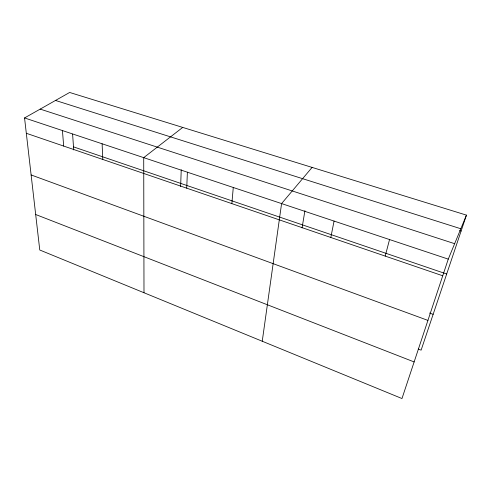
<?xml version="1.0" encoding="UTF-8"?>
<svg xmlns="http://www.w3.org/2000/svg" width="491" height="491" viewBox="0 0 491 491"><rect width="100%" height="100%" fill="white"/><g stroke="black" fill="none" stroke-linecap="round" stroke-linejoin="round"><path stroke-width="0.74" d="M180.633 186.457L181.228 169.763M186.721 188.17L187.384 172.194M231.85 203.612L233.28 187.488M262.243 341.239L281.582 203.587L312.098 167.406M302.063 227.904L304.923 210.664M330.811 237.478L334.064 221.073M385.208 256.093L389.541 239.559M466.45 215.126L448.265 259.125L401.982 398.539L39.765 250.005L24.55 117.938L69.654 92.461L466.45 215.126L421.118 350.144L418.264 349.058M182.726 127.415L143.716 157.648L143.992 292.746M55.501 100.452L460.816 228.757M459.644 230.598L461.098 231.065M40.188 109.106L454.648 243.689M24.55 117.938L448.265 259.125M73.497 146.864L446.681 274.009M26.318 133.282L442.735 275.782M429.57 313.037L433.142 314.332M31.117 174.943L427.925 320.396M35.677 214.506L414.134 361.935M62.431 130.563L63.677 146.066M72.594 134.098L73.711 149.908M102.11 143.783L102.779 159.446"/></g></svg>
